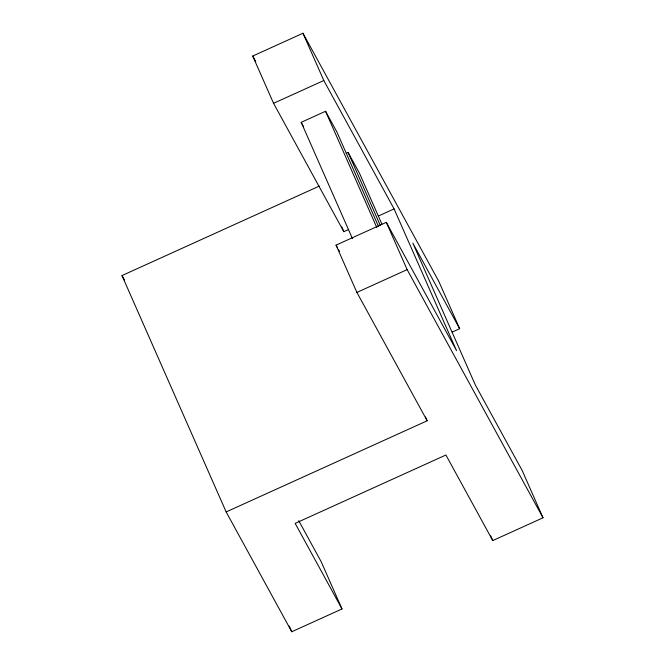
<?xml version="1.0" encoding="UTF-8"?>
<svg xmlns="http://www.w3.org/2000/svg" width="665" height="665" viewBox="0 0 665 665"><rect width="100%" height="100%" fill="white"/><g stroke="black" fill="none" stroke-linecap="round" stroke-linejoin="round"><path stroke-width="1" d="M348.485 229.566L343.83 231.678L273.556 103.316L252.717 56.043L302.974 33.25L438.842 281.42L459.673 328.693L452.233 332.076M273.556 103.316L323.805 80.523L394.087 208.893L456.589 350.713L386.307 222.351L336.058 245.136L356.889 292.417L427.171 420.779L226.158 511.942L121.986 275.568L319.225 186.117M352.45 238.61L301.195 122.318L325.567 111.263L336.814 131.803L378.476 226.349M346.274 153.366L348.152 152.509L359.391 173.05L381.893 224.105M378.26 216.067L394.087 208.893M356.889 292.417L407.146 269.624L543.014 517.794L492.765 540.587L445.907 455.01L295.152 523.38L342.001 608.957L291.752 631.75L226.158 511.942M459.673 328.693L412.824 243.116L475.325 384.944L522.183 470.521L543.014 517.794M301.195 122.318L303.639 126.782M252.717 56.043L255.709 61.504M336.058 245.136L337.554 247.87M338.551 249.691L339.549 251.511M298.743 520.72L321.17 561.684L342.001 608.957M121.986 275.568L124.471 280.106M302.974 33.25L323.805 80.523M386.307 222.351L407.146 269.624M348.152 152.509L380.23 225.319M325.567 111.263L376.822 227.563M490.679 535.857L492.765 540.587M341.744 226.956L343.83 231.678M425.5 416.997L427.171 420.779M289.25 626.081L291.752 631.75"/></g></svg>
